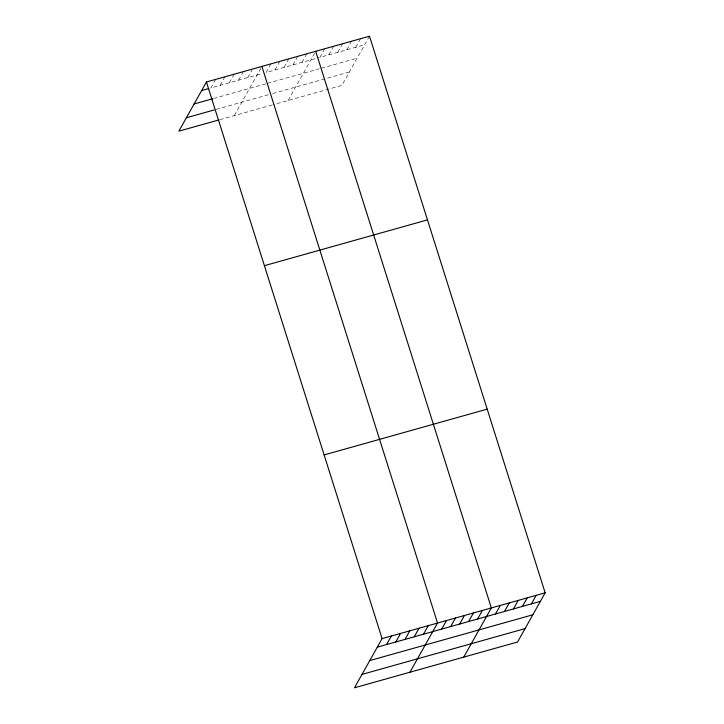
<?xml version="1.0" encoding="UTF-8"?>
<svg xmlns="http://www.w3.org/2000/svg" width="724" height="724" viewBox="0 0 724 724"><rect width="100%" height="100%" fill="white"/><g stroke="black" fill="none" stroke-linecap="round" stroke-linejoin="round"><path stroke-width="0.54" stroke-dasharray="3.62 2.71" d="M215.689 79.396L210.883 87.957L262.07 73.576M220.123 85.36L224.929 76.798M229.363 82.762L234.169 74.21M238.603 80.174L243.409 71.613M247.843 77.577L252.115 69.966M234.286 115.605L261.889 66.418M270.857 63.902L266.052 72.463L318.868 57.63M275.02 69.947L279.826 61.386M283.989 67.422L288.795 58.87M292.958 64.907L297.229 57.296M301.926 62.391L306.732 53.829M288.098 100.491L315.7 51.314M324.669 48.789L319.863 57.35L364.706 44.761M328.832 54.834L333.637 46.273M337.8 52.318L342.606 43.757M346.769 49.793L351.574 41.241M355.737 47.277L360.543 38.716M369.512 36.2L341.909 85.387L273.147 104.69M213.625 98.473L266.504 83.631M267.5 83.35L319.311 68.798M321.311 68.237L357.185 58.164M216.141 109.405L268.713 94.645M272.704 93.523L349.43 71.975M219.915 119.641L272.152 104.971"/><path stroke-width="1.09" d="M545.154 592.829L382.091 638.613L354.488 687.8L517.551 642.007L545.154 592.829L369.512 36.2L206.449 81.993L178.846 131.171L218.883 119.931M386.535 644.577L391.331 636.025M395.775 641.989L400.571 633.428M405.015 639.392L409.811 630.83M414.255 636.794L419.051 628.233M423.495 634.197L428.291 625.645M409.929 672.234L437.531 623.047L261.889 66.418M441.703 629.084L446.5 620.531M450.672 626.568L455.468 618.006M459.64 624.052L464.437 615.49M468.609 621.536L473.406 612.975M477.569 619.011L482.374 610.459M463.74 657.12L491.343 607.934L315.7 51.314M495.506 613.979L500.311 605.418M504.474 611.454L509.28 602.902M513.443 608.938L518.248 600.377M522.411 606.422L527.217 597.861M531.38 603.906L536.185 595.345M201.643 90.545L208.829 88.527M194.123 103.957L212.603 98.763M186.367 117.768L214.087 109.985M264.414 265.681L427.468 219.888M324.126 454.925L487.189 409.141M377.294 647.175L540.348 601.382M369.765 660.578L532.828 614.794M362.018 674.397L525.081 628.604M206.449 81.993L382.091 638.613"/></g></svg>
